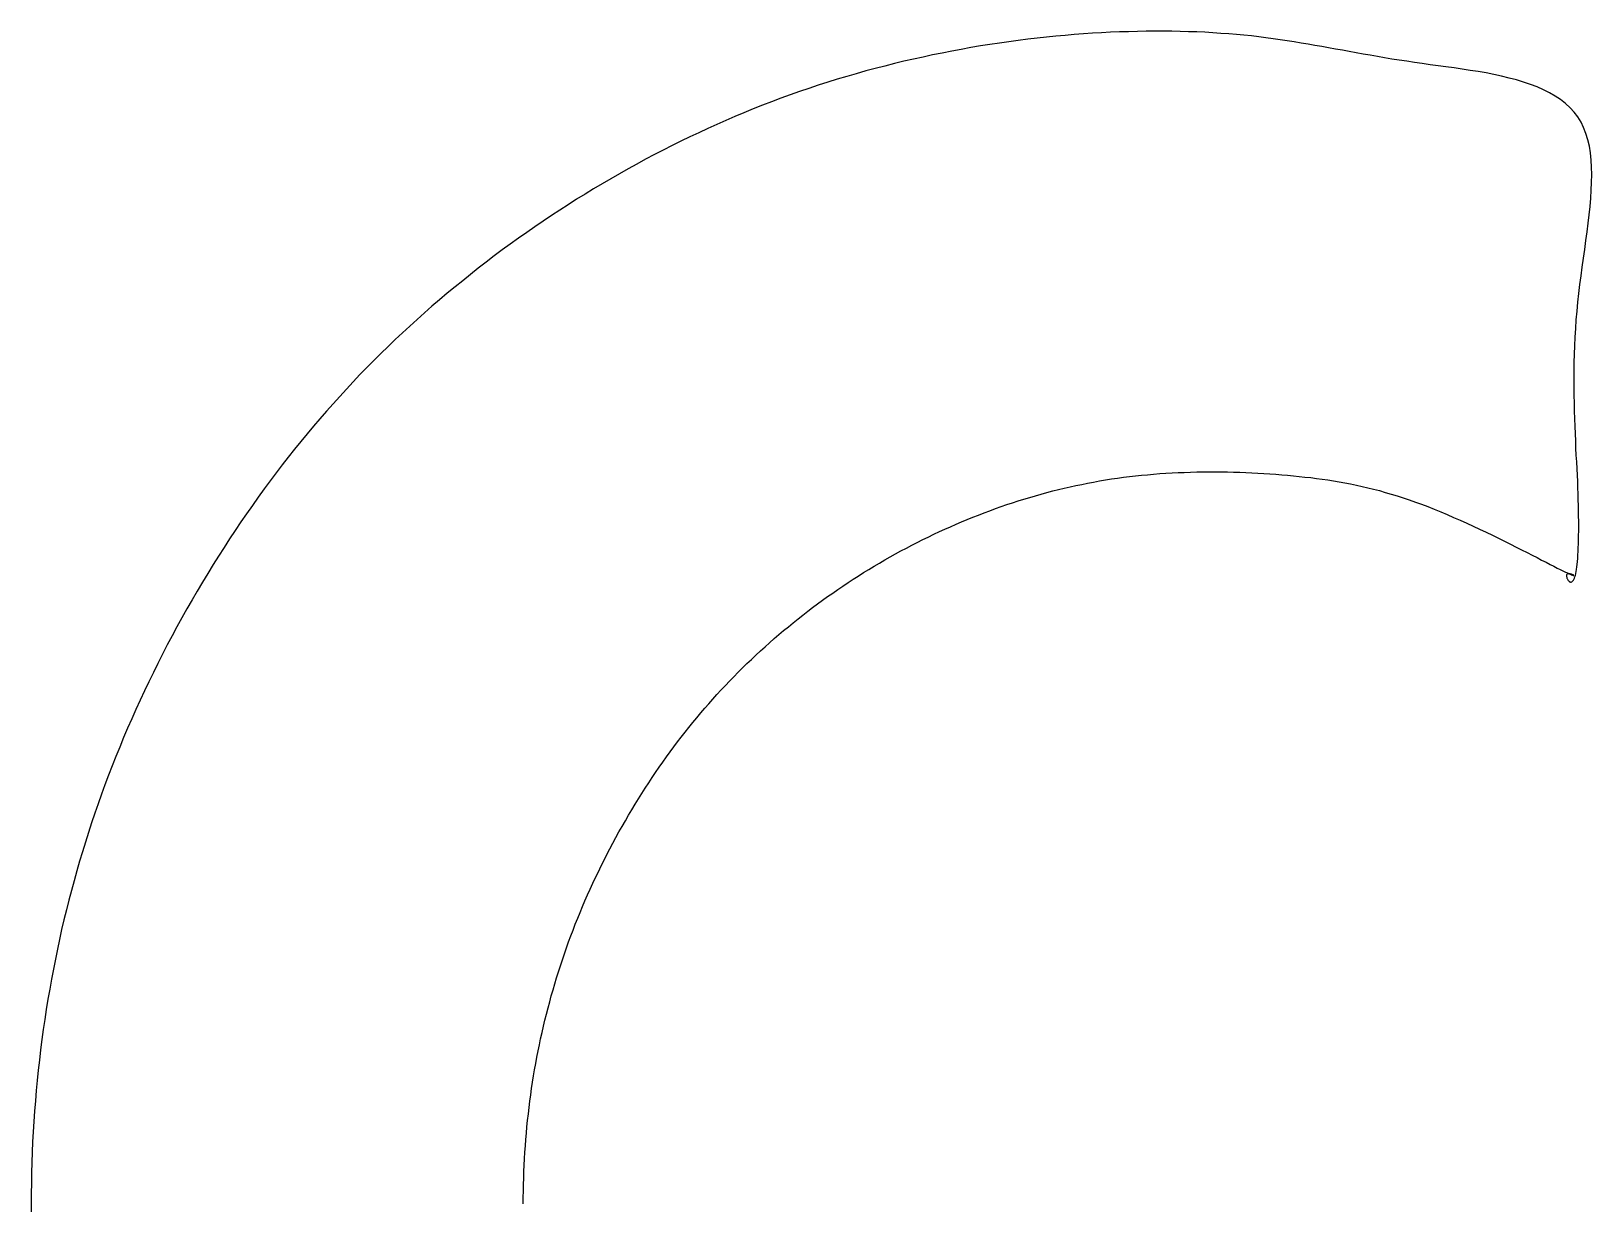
# Model space of a CAD drawing. Extents: x -23 to 863, y -16 to 610.
# Drawn here: x 31.689 to 35.892, y 24.389 to 27.547 of the extents above; entities that cross this region are included whole.
import ezdxf

# ---------------------------------------------------------------- set-up
doc = ezdxf.new("R2010")
doc.units = 0
doc.header["$MEASUREMENT"] = 0
doc.layers.add('99_枠$0$001', color=7, linetype='Continuous')

# ---------------------------------------------------------------- blocks, each defined once
blk = doc.blocks.new('99_枠')
at = {"layer": '99_枠$0$001', "linetype": 'Continuous'}
for p, q in [((11706.9, 9060.7), (11700.8, 9059.9)), ((11713.1, 9061.5), (11706.9, 9060.7)), ((11719.2, 9062.2), (11713.1, 9061.5)), ((11725.3, 9062.9), (11719.2, 9062.2)), ((11731.3, 9063.5), (11725.3, 9062.9)), ((11737.4, 9064), (11731.3, 9063.5)), ((11743.4, 9064.5), (11737.4, 9064)), ((11749.4, 9065), (11743.4, 9064.5)), ((11755.3, 9065.4), (11749.4, 9065)), ((11761.2, 9065.7), (11755.3, 9065.4)), ((11767.1, 9066), (11761.2, 9065.7)), ((11772.9, 9066.3), (11767.1, 9066)), ((11778.7, 9066.4), (11772.9, 9066.3)), ((11784.5, 9066.6), (11778.7, 9066.4)), ((11790.2, 9066.7), (11784.5, 9066.6)), ((11795.8, 9066.7), (11790.2, 9066.7)), ((11801.4, 9066.7), (11795.8, 9066.7)), ((11807, 9066.7), (11801.4, 9066.7)), ((11812.4, 9066.6), (11807, 9066.7)), ((11817.9, 9066.4), (11812.4, 9066.6)), ((11823.2, 9066.2), (11817.9, 9066.4)), ((11828.5, 9066), (11823.2, 9066.2)), ((11833.7, 9065.7), (11828.5, 9066)), ((11838.9, 9065.3), (11833.7, 9065.7)), ((11844, 9065), (11838.9, 9065.3)), ((11849, 9064.5), (11844, 9065)), ((11853.9, 9064.1), (11849, 9064.5)), ((11858.8, 9063.6), (11853.9, 9064.1)), ((11863.6, 9063), (11858.8, 9063.6)), ((11868.3, 9062.4), (11863.6, 9063)), ((11873, 9061.8), (11868.3, 9062.4)), ((11877.6, 9061.2), (11873, 9061.8)), ((11882.2, 9060.5), (11877.6, 9061.2)), ((11886.7, 9059.8), (11882.2, 9060.5)), ((11644.9, 9049.9), (11638.6, 9048.6)), ((11651.1, 9051.3), (11644.9, 9049.9)), ((11657.3, 9052.5), (11651.1, 9051.3)), ((11663.6, 9053.8), (11657.3, 9052.5)), ((11669.8, 9054.9), (11663.6, 9053.8)), ((11676, 9056), (11669.8, 9054.9)), ((11682.2, 9057.1), (11676, 9056)), ((11688.4, 9058.1), (11682.2, 9057.1)), ((11694.6, 9059), (11688.4, 9058.1)), ((11700.8, 9059.9), (11694.6, 9059)), ((11891.3, 9059), (11886.7, 9059.8)), ((11895.7, 9058.3), (11891.3, 9059)), ((11900.2, 9057.5), (11895.7, 9058.3)), ((11904.7, 9056.7), (11900.2, 9057.5)), ((11909.1, 9055.9), (11904.7, 9056.7)), ((11913.6, 9055.1), (11909.1, 9055.9)), ((11918.1, 9054.3), (11913.6, 9055.1)), ((11922.6, 9053.5), (11918.1, 9054.3)), ((11927.1, 9052.7), (11922.6, 9053.5)), ((11931.7, 9051.8), (11927.1, 9052.7)), ((11936.3, 9051), (11931.7, 9051.8)), ((11940.9, 9050.2), (11936.3, 9051)), ((11945.6, 9049.4), (11940.9, 9050.2)), ((11607.5, 9040.8), (11601.3, 9039)), ((11613.7, 9042.4), (11607.5, 9040.8)), ((11619.9, 9044), (11613.7, 9042.4)), ((11626.2, 9045.6), (11619.9, 9044)), ((11632.4, 9047.1), (11626.2, 9045.6)), ((11638.6, 9048.6), (11632.4, 9047.1)), ((11950.3, 9048.6), (11945.6, 9049.4)), ((11955.2, 9047.8), (11950.3, 9048.6)), ((11960.1, 9047.1), (11955.2, 9047.8)), ((11965, 9046.3), (11960.1, 9047.1)), ((11970.1, 9045.6), (11965, 9046.3)), ((11975.2, 9044.9), (11970.1, 9045.6)), ((11980.4, 9044.2), (11975.2, 9044.9)), ((11985.6, 9043.5), (11980.4, 9044.2)), ((11990.9, 9042.8), (11985.6, 9043.5)), ((11996.1, 9042), (11990.9, 9042.8)), ((12001.3, 9041.2), (11996.1, 9042)), ((12006.5, 9040.4), (12001.3, 9041.2)), ((12011.7, 9039.5), (12006.5, 9040.4)), ((11570.5, 9029.5), (11564.4, 9027.4)), ((11576.6, 9031.5), (11570.5, 9029.5)), ((11582.8, 9033.5), (11576.6, 9031.5)), ((11588.9, 9035.4), (11582.8, 9033.5)), ((11595.1, 9037.2), (11588.9, 9035.4)), ((11601.3, 9039), (11595.1, 9037.2)), ((12016.8, 9038.5), (12011.7, 9039.5)), ((12021.8, 9037.4), (12016.8, 9038.5)), ((12026.7, 9036.2), (12021.8, 9037.4)), ((12031.5, 9035), (12026.7, 9036.2)), ((12036.1, 9033.6), (12031.5, 9035)), ((12040.6, 9032.1), (12036.1, 9033.6)), ((12044.9, 9030.4), (12040.6, 9032.1)), ((12049.1, 9028.6), (12044.9, 9030.4)), ((11546.2, 9020.8), (11540.2, 9018.5)), ((11552.3, 9023), (11546.2, 9020.8)), ((11558.3, 9025.2), (11552.3, 9023)), ((11564.4, 9027.4), (11558.3, 9025.2)), ((12053, 9026.6), (12049.1, 9028.6)), ((12056.8, 9024.5), (12053, 9026.6)), ((12060.3, 9022.2), (12056.8, 9024.5)), ((12063.5, 9019.7), (12060.3, 9022.2)), ((12066.5, 9016.9), (12063.5, 9019.7)), ((11522.3, 9011.2), (11516.4, 9008.6)), ((11528.2, 9013.6), (11522.3, 9011.2)), ((11534.2, 9016.1), (11528.2, 9013.6)), ((11540.2, 9018.5), (11534.2, 9016.1)), ((12069.1, 9014), (12066.5, 9016.9)), ((12071.5, 9010.9), (12069.1, 9014)), ((12073.6, 9007.5), (12071.5, 9010.9)), ((11498.7, 9000.6), (11492.9, 8997.9)), ((11504.6, 9003.4), (11498.7, 9000.6)), ((11510.5, 9006), (11504.6, 9003.4)), ((11516.4, 9008.6), (11510.5, 9006)), ((12075.3, 9003.9), (12073.6, 9007.5)), ((12076.8, 9000), (12075.3, 9003.9)), ((12078, 8996), (12076.8, 9000)), ((11475.5, 8989.3), (11469.8, 8986.3)), ((11481.3, 8992.2), (11475.5, 8989.3)), ((11487.1, 8995.1), (11481.3, 8992.2)), ((11492.9, 8997.9), (11487.1, 8995.1)), ((12079, 8991.8), (12078, 8996)), ((12079.7, 8987.4), (12079, 8991.8)), ((11458.3, 8980.2), (11452.7, 8977)), ((11464, 8983.3), (11458.3, 8980.2)), ((11469.8, 8986.3), (11464, 8983.3)), ((12080.2, 8982.8), (12079.7, 8987.4)), ((12080.5, 8978.1), (12080.2, 8982.8)), ((11441.4, 8970.6), (11435.8, 8967.3)), ((11447, 8973.9), (11441.4, 8970.6)), ((11452.7, 8977), (11447, 8973.9)), ((12080.6, 8973.3), (12080.5, 8978.1)), ((12080.5, 8968.2), (12080.6, 8973.3)), ((11424.7, 8960.6), (11419.1, 8957.2)), ((11430.2, 8964), (11424.7, 8960.6)), ((11435.8, 8967.3), (11430.2, 8964)), ((12080, 8957.9), (12080.3, 8963.1)), ((12080.3, 8963.1), (12080.5, 8968.2)), ((11408.2, 8950.2), (11402.7, 8946.6)), ((11413.6, 8953.7), (11408.2, 8950.2)), ((11419.1, 8957.2), (11413.6, 8953.7)), ((12078.9, 8947.1), (12079.5, 8952.5)), ((12079.5, 8952.5), (12080, 8957.9)), ((11391.9, 8939.3), (11386.6, 8935.6)), ((11397.3, 8943), (11391.9, 8939.3)), ((11402.7, 8946.6), (11397.3, 8943)), ((12077.6, 8936), (12078.3, 8941.6)), ((12078.3, 8941.6), (12078.9, 8947.1)), ((11375.9, 8928), (11370.7, 8924.2)), ((11381.2, 8931.8), (11375.9, 8928)), ((11386.6, 8935.6), (11381.2, 8931.8)), ((12076, 8924.6), (12076.8, 8930.3)), ((12076.8, 8930.3), (12077.6, 8936)), ((11365.5, 8920.3), (11360.3, 8916.3)), ((11370.7, 8924.2), (11365.5, 8920.3)), ((12074.4, 8913.1), (12075.2, 8918.9)), ((12075.2, 8918.9), (12076, 8924.6)), ((11350, 8908.3), (11344.9, 8904.2)), ((11355.1, 8912.3), (11350, 8908.3)), ((11360.3, 8916.3), (11355.1, 8912.3)), ((12073.6, 8907.4), (12074.4, 8913.1)), ((11339.9, 8900.1), (11334.8, 8896)), ((11344.9, 8904.2), (11339.9, 8900.1)), ((12072.2, 8895.8), (12072.9, 8901.6)), ((12072.9, 8901.6), (12073.6, 8907.4)), ((11324.9, 8887.5), (11320.1, 8883.3)), ((11329.9, 8891.8), (11324.9, 8887.5)), ((11334.8, 8896), (11329.9, 8891.8)), ((12071, 8884.3), (12071.5, 8890.1)), ((12071.5, 8890.1), (12072.2, 8895.8)), ((11315.2, 8878.9), (11310.4, 8874.6)), ((11320.1, 8883.3), (11315.2, 8878.9)), ((12070.1, 8873), (12070.5, 8878.6)), ((12070.5, 8878.6), (12071, 8884.3)), ((11305.7, 8870.2), (11300.9, 8865.8)), ((11310.4, 8874.6), (11305.7, 8870.2)), ((12069.5, 8861.8), (12069.8, 8867.4)), ((12069.8, 8867.4), (12070.1, 8873)), ((11291.6, 8856.8), (11287.1, 8852.2)), ((11296.3, 8861.3), (11291.6, 8856.8)), ((11300.9, 8865.8), (11296.3, 8861.3)), ((12069.3, 8856.3), (12069.5, 8861.8)), ((11282.5, 8847.6), (11278, 8843)), ((11287.1, 8852.2), (11282.5, 8847.6)), ((12069.1, 8845.4), (12069.2, 8850.8)), ((12069.2, 8850.8), (12069.3, 8856.3)), ((11273.6, 8838.3), (11269.2, 8833.6)), ((11278, 8843), (11273.6, 8838.3)), ((12069.1, 8840.1), (12069.1, 8845.4)), ((12069.1, 8834.8), (12069.1, 8840.1)), ((11264.8, 8828.8), (11260.5, 8824)), ((11269.2, 8833.6), (11264.8, 8828.8)), ((12069.2, 8829.6), (12069.1, 8834.8)), ((12069.3, 8824.4), (12069.2, 8829.6)), ((11256.2, 8819.2), (11251.9, 8814.3)), ((11260.5, 8824), (11256.2, 8819.2)), ((12069.4, 8819.3), (12069.3, 8824.4)), ((12069.5, 8814.3), (12069.4, 8819.3)), ((11247.7, 8809.4), (11243.6, 8804.4)), ((11251.9, 8814.3), (11247.7, 8809.4)), ((12069.7, 8809.4), (12069.5, 8814.3)), ((12069.9, 8804.5), (12069.7, 8809.4)), ((11239.4, 8799.4), (11235.3, 8794.4)), ((11243.6, 8804.4), (11239.4, 8799.4)), ((12070.1, 8799.8), (12069.9, 8804.5)), ((12070.3, 8795.1), (12070.1, 8799.8)), ((11231.3, 8789.3), (11227.3, 8784.2)), ((11235.3, 8794.4), (11231.3, 8789.3)), ((12070.5, 8790.6), (12070.3, 8795.1)), ((12070.8, 8786.1), (12070.5, 8790.6)), ((12071, 8781.7), (12070.8, 8786.1)), ((11223.3, 8779), (11219.4, 8773.8)), ((11227.3, 8784.2), (11223.3, 8779)), ((11767.6, 8775), (11771.5, 8775.5)), ((11771.5, 8775.5), (11775.4, 8776.1)), ((11775.4, 8776.1), (11779.3, 8776.6)), ((11779.3, 8776.6), (11783.2, 8777)), ((11783.2, 8777), (11787.2, 8777.4)), ((11787.2, 8777.4), (11791.1, 8777.8)), ((11791.1, 8777.8), (11795.1, 8778.2)), ((11795.1, 8778.2), (11799.1, 8778.5)), ((11799.1, 8778.5), (11803.1, 8778.7)), ((11803.1, 8778.7), (11807.1, 8779)), ((11807.1, 8779), (11811.1, 8779.2)), ((11811.1, 8779.2), (11815.1, 8779.3)), ((11815.1, 8779.3), (11819.1, 8779.5)), ((11819.1, 8779.5), (11823.2, 8779.6)), ((11823.2, 8779.6), (11827.2, 8779.6)), ((11827.2, 8779.6), (11831.2, 8779.7)), ((11831.2, 8779.7), (11835.2, 8779.7)), ((11835.2, 8779.7), (11839.2, 8779.6)), ((11839.2, 8779.6), (11843.2, 8779.6)), ((11843.2, 8779.6), (11847.2, 8779.5)), ((11847.2, 8779.5), (11851.2, 8779.4)), ((11851.2, 8779.4), (11855.2, 8779.2)), ((11855.2, 8779.2), (11859.1, 8779)), ((11859.1, 8779), (11863, 8778.8)), ((11863, 8778.8), (11867, 8778.6)), ((11867, 8778.6), (11870.9, 8778.4)), ((11870.9, 8778.4), (11874.7, 8778.1)), ((11874.7, 8778.1), (11878.6, 8777.8)), ((11878.6, 8777.8), (11882.4, 8777.4)), ((11882.4, 8777.4), (11886.2, 8777.1)), ((11886.2, 8777.1), (11890, 8776.7)), ((11890, 8776.7), (11893.7, 8776.3)), ((11893.7, 8776.3), (11897.5, 8775.9)), ((11897.5, 8775.9), (11901.2, 8775.4)), ((11901.2, 8775.4), (11904.9, 8774.9)), ((12071.2, 8777.4), (12071, 8781.7)), ((12071.4, 8773.3), (12071.2, 8777.4)), ((11215.5, 8768.5), (11211.7, 8763.2)), ((11219.4, 8773.8), (11215.5, 8768.5)), ((11718.1, 8764.1), (11721.8, 8765.2)), ((11721.8, 8765.2), (11725.6, 8766.2)), ((11725.6, 8766.2), (11729.4, 8767.2)), ((11729.4, 8767.2), (11733.1, 8768.1)), ((11733.1, 8768.1), (11736.9, 8769)), ((11736.9, 8769), (11740.7, 8769.9)), ((11740.7, 8769.9), (11744.5, 8770.7)), ((11744.5, 8770.7), (11748.3, 8771.5)), ((11748.3, 8771.5), (11752.1, 8772.3)), ((11752.1, 8772.3), (11756, 8773)), ((11756, 8773), (11759.8, 8773.7)), ((11759.8, 8773.7), (11763.7, 8774.4)), ((11763.7, 8774.4), (11767.6, 8775)), ((11904.9, 8774.9), (11908.6, 8774.4)), ((11908.6, 8774.4), (11912.3, 8773.8)), ((11912.3, 8773.8), (11916, 8773.2)), ((11916, 8773.2), (11919.7, 8772.5)), ((11919.7, 8772.5), (11923.4, 8771.8)), ((11923.4, 8771.8), (11927.2, 8771)), ((11927.2, 8771), (11930.9, 8770.2)), ((11930.9, 8770.2), (11934.6, 8769.3)), ((11934.6, 8769.3), (11938.4, 8768.4)), ((11938.4, 8768.4), (11942.2, 8767.4)), ((11942.2, 8767.4), (11946, 8766.3)), ((11946, 8766.3), (11949.9, 8765.2)), ((11949.9, 8765.2), (11953.8, 8764)), ((12071.5, 8769.2), (12071.4, 8773.3)), ((12071.7, 8765.3), (12071.5, 8769.2)), ((12071.8, 8761.5), (12071.7, 8765.3)), ((11207.9, 8757.8), (11204.1, 8752.4)), ((11211.7, 8763.2), (11207.9, 8757.8)), ((11688.4, 8754.3), (11692.1, 8755.7)), ((11692.1, 8755.7), (11695.8, 8757)), ((11695.8, 8757), (11699.5, 8758.3)), ((11699.5, 8758.3), (11703.2, 8759.5)), ((11703.2, 8759.5), (11706.9, 8760.7)), ((11706.9, 8760.7), (11710.6, 8761.9)), ((11710.6, 8761.9), (11714.4, 8763)), ((11714.4, 8763), (11718.1, 8764.1)), ((11953.8, 8764), (11957.7, 8762.7)), ((11957.7, 8762.7), (11961.7, 8761.4)), ((11961.7, 8761.4), (11965.7, 8760)), ((11965.7, 8760), (11969.7, 8758.5)), ((11969.7, 8758.5), (11973.8, 8757)), ((11973.8, 8757), (11978, 8755.3)), ((11978, 8755.3), (11982.2, 8753.6)), ((12071.9, 8757.8), (12071.8, 8761.5)), ((12072, 8754.3), (12071.9, 8757.8)), ((11200.4, 8747), (11196.7, 8741.5)), ((11204.1, 8752.4), (11200.4, 8747)), ((11662.7, 8743.9), (11666.4, 8745.5)), ((11666.4, 8745.5), (11670, 8747.1)), ((11670, 8747.1), (11673.7, 8748.6)), ((11673.7, 8748.6), (11677.3, 8750.1)), ((11677.3, 8750.1), (11681, 8751.5)), ((11681, 8751.5), (11684.7, 8753)), ((11684.7, 8753), (11688.4, 8754.3)), ((11982.2, 8753.6), (11986.4, 8751.8)), ((11986.4, 8751.8), (11990.6, 8750)), ((11990.6, 8750), (11994.9, 8748.1)), ((11994.9, 8748.1), (11999.1, 8746.2)), ((11999.1, 8746.2), (12003.4, 8744.3)), ((12072, 8750.8), (12072, 8754.3)), ((12072.1, 8747.5), (12072, 8750.8)), ((12072.1, 8744.3), (12072.1, 8747.5)), ((11193, 8736), (11189.4, 8730.4)), ((11196.7, 8741.5), (11193, 8736)), ((11641.1, 8733.7), (11644.7, 8735.5)), ((11644.7, 8735.5), (11648.3, 8737.2)), ((11648.3, 8737.2), (11651.9, 8739)), ((11651.9, 8739), (11655.5, 8740.7)), ((11655.5, 8740.7), (11659.1, 8742.3)), ((11659.1, 8742.3), (11662.7, 8743.9)), ((12003.4, 8744.3), (12007.5, 8742.3)), ((12007.5, 8742.3), (12011.7, 8740.4)), ((12011.7, 8740.4), (12015.8, 8738.4)), ((12015.8, 8738.4), (12019.8, 8736.4)), ((12019.8, 8736.4), (12023.7, 8734.5)), ((12071.9, 8732.8), (12072, 8735.4)), ((12072, 8738.3), (12072.1, 8741.2)), ((12072, 8735.4), (12072, 8738.3)), ((12072.1, 8741.2), (12072.1, 8744.3)), ((11185.8, 8724.8), (11182.3, 8719.2)), ((11189.4, 8730.4), (11185.8, 8724.8)), ((11623.4, 8724.2), (11626.9, 8726.2)), ((11626.9, 8726.2), (11630.5, 8728.1)), ((11630.5, 8728.1), (11634, 8730)), ((11634, 8730), (11637.5, 8731.9)), ((11637.5, 8731.9), (11641.1, 8733.7)), ((12023.7, 8734.5), (12027.6, 8732.6)), ((12027.6, 8732.6), (12031.3, 8730.7)), ((12031.3, 8730.7), (12034.9, 8728.9)), ((12034.9, 8728.9), (12038.4, 8727.1)), ((12038.4, 8727.1), (12041.7, 8725.4)), ((12041.7, 8725.4), (12044.9, 8723.8)), ((12071.4, 8723.3), (12071.6, 8725.5)), ((12071.6, 8725.5), (12071.7, 8727.8)), ((12071.7, 8727.8), (12071.8, 8730.2)), ((12071.8, 8730.2), (12071.9, 8732.8)), ((11182.3, 8719.2), (11178.8, 8713.5)), ((11606.1, 8714), (11609.6, 8716.1)), ((11609.6, 8716.1), (11613, 8718.2)), ((11613, 8718.2), (11616.5, 8720.2)), ((11616.5, 8720.2), (11619.9, 8722.3)), ((11619.9, 8722.3), (11623.4, 8724.2)), ((12044.9, 8723.8), (12047.9, 8722.2)), ((12047.9, 8722.2), (12050.8, 8720.8)), ((12050.8, 8720.8), (12053.4, 8719.4)), ((12053.4, 8719.4), (12055.9, 8718.2)), ((12055.9, 8718.2), (12058.1, 8717)), ((12058.1, 8717), (12060.1, 8716)), ((12060.1, 8716), (12061.8, 8715.2)), ((12061.8, 8715.2), (12063.4, 8714.4)), ((12063.4, 8714.4), (12064.7, 8713.8)), ((12070.1, 8713.4), (12070.4, 8714.7)), ((12070.4, 8714.7), (12070.6, 8716.1)), ((12070.6, 8716.1), (12070.9, 8717.7)), ((12070.9, 8717.7), (12071.1, 8719.4)), ((12071.1, 8719.4), (12071.3, 8721.3)), ((12071.3, 8721.3), (12071.4, 8723.3)), ((11175.3, 8707.8), (11171.9, 8702)), ((11178.8, 8713.5), (11175.3, 8707.8)), ((11589.3, 8703), (11592.6, 8705.2)), ((11592.6, 8705.2), (11596, 8707.5)), ((11596, 8707.5), (11599.3, 8709.7)), ((11599.3, 8709.7), (11602.7, 8711.8)), ((11602.7, 8711.8), (11606.1, 8714)), ((12064.2, 8712.5), (12064.1, 8712.1)), ((12064.1, 8712.1), (12064.1, 8711.8)), ((12064.1, 8711.8), (12064.2, 8711.4)), ((12064.3, 8712.8), (12064.2, 8712.5)), ((12064.2, 8711.4), (12064.3, 8711)), ((12064.5, 8713), (12064.3, 8712.8)), ((12064.3, 8711), (12064.4, 8710.5)), ((12064.4, 8710.5), (12064.6, 8710.1)), ((12064.7, 8713.2), (12064.5, 8713)), ((12064.6, 8710.1), (12064.8, 8709.7)), ((12064.7, 8713.8), (12065.8, 8713.3)), ((12065, 8713.3), (12064.7, 8713.2)), ((12064.8, 8709.7), (12065, 8709.3)), ((12065.3, 8713.4), (12065, 8713.3)), ((12065, 8709.3), (12065.2, 8708.9)), ((12065.2, 8708.9), (12065.5, 8708.6)), ((12065.7, 8713.3), (12065.3, 8713.4)), ((12065.5, 8708.6), (12065.8, 8708.4)), ((12066.1, 8713.3), (12065.7, 8713.3)), ((12065.8, 8713.3), (12066.7, 8712.9)), ((12065.8, 8708.4), (12066.1, 8708.1)), ((12066.5, 8713.2), (12066.1, 8713.3)), ((12066.1, 8708.1), (12066.5, 8708)), ((12067, 8713.1), (12066.5, 8713.2)), ((12066.5, 8708), (12066.8, 8707.9)), ((12066.7, 8712.9), (12067.4, 8712.6)), ((12066.8, 8707.9), (12067.2, 8707.9)), ((12067.4, 8712.9), (12067, 8713.1)), ((12067.2, 8707.9), (12067.5, 8708)), ((12067.8, 8712.8), (12067.4, 8712.9)), ((12067.4, 8712.6), (12068, 8712.4)), ((12067.5, 8708), (12067.9, 8708.2)), ((12068.1, 8712.6), (12067.8, 8712.8)), ((12067.9, 8708.2), (12068.2, 8708.6)), ((12068, 8712.4), (12068.4, 8712.2)), ((12068.4, 8712.5), (12068.1, 8712.6)), ((12068.2, 8708.6), (12068.6, 8709)), ((12068.6, 8712.4), (12068.4, 8712.5)), ((12068.4, 8712.2), (12068.7, 8712.2)), ((12068.8, 8712.3), (12068.6, 8712.4)), ((12068.6, 8709), (12068.9, 8709.6)), ((12068.7, 8712.2), (12068.8, 8712.1)), ((12068.9, 8712.2), (12068.8, 8712.3)), ((12068.8, 8712.1), (12068.9, 8712.2)), ((12068.9, 8709.6), (12069.3, 8710.3)), ((12069.3, 8710.3), (12069.6, 8711.2)), ((12069.6, 8711.2), (12069.9, 8712.2)), ((12069.9, 8712.2), (12070.1, 8713.4)), ((11168.6, 8696.2), (11165.2, 8690.4)), ((11171.9, 8702), (11168.6, 8696.2)), ((11576.2, 8693.6), (11579.4, 8696)), ((11579.4, 8696), (11582.7, 8698.4)), ((11582.7, 8698.4), (11586, 8700.7)), ((11586, 8700.7), (11589.3, 8703)), ((11162, 8684.6), (11158.7, 8678.7)), ((11165.2, 8690.4), (11162, 8684.6)), ((11560.2, 8681.3), (11563.4, 8683.8)), ((11563.4, 8683.8), (11566.5, 8686.3)), ((11566.5, 8686.3), (11569.7, 8688.8)), ((11569.7, 8688.8), (11572.9, 8691.2)), ((11572.9, 8691.2), (11576.2, 8693.6)), ((11158.7, 8678.7), (11155.6, 8672.8)), ((11547.9, 8671), (11550.9, 8673.6)), ((11550.9, 8673.6), (11554, 8676.2)), ((11554, 8676.2), (11557.1, 8678.8)), ((11557.1, 8678.8), (11560.2, 8681.3)), ((11152.4, 8666.9), (11149.4, 8660.9)), ((11155.6, 8672.8), (11152.4, 8666.9)), ((11538.9, 8663), (11541.9, 8665.7)), ((11541.9, 8665.7), (11544.9, 8668.3)), ((11544.9, 8668.3), (11547.9, 8671)), ((11146.3, 8654.9), (11143.4, 8649)), ((11149.4, 8660.9), (11146.3, 8654.9)), ((11527.3, 8651.9), (11530.1, 8654.7)), ((11530.1, 8654.7), (11533, 8657.5)), ((11533, 8657.5), (11535.9, 8660.2)), ((11535.9, 8660.2), (11538.9, 8663)), ((11143.4, 8649), (11140.4, 8642.9)), ((11516.1, 8640.5), (11518.8, 8643.4)), ((11518.8, 8643.4), (11521.6, 8646.2)), ((11521.6, 8646.2), (11524.4, 8649.1)), ((11524.4, 8649.1), (11527.3, 8651.9)), ((11137.6, 8636.9), (11134.7, 8630.9)), ((11140.4, 8642.9), (11137.6, 8636.9)), ((11507.9, 8631.6), (11510.6, 8634.6)), ((11510.6, 8634.6), (11513.3, 8637.6)), ((11513.3, 8637.6), (11516.1, 8640.5)), ((11132, 8624.8), (11129.3, 8618.7)), ((11134.7, 8630.9), (11132, 8624.8)), ((11500, 8622.6), (11502.6, 8625.6)), ((11502.6, 8625.6), (11505.3, 8628.6)), ((11505.3, 8628.6), (11507.9, 8631.6)), ((11126.6, 8612.6), (11124, 8606.5)), ((11129.3, 8618.7), (11126.6, 8612.6)), ((11489.8, 8610.1), (11492.3, 8613.2)), ((11492.3, 8613.2), (11494.9, 8616.4)), ((11494.9, 8616.4), (11497.4, 8619.5)), ((11497.4, 8619.5), (11500, 8622.6)), ((11124, 8606.5), (11121.5, 8600.4)), ((11482.4, 8600.5), (11484.9, 8603.7)), ((11484.9, 8603.7), (11487.3, 8606.9)), ((11487.3, 8606.9), (11489.8, 8610.1)), ((11119, 8594.3), (11116.5, 8588.1)), ((11121.5, 8600.4), (11119, 8594.3)), ((11475.3, 8590.6), (11477.6, 8593.9)), ((11477.6, 8593.9), (11480, 8597.2)), ((11480, 8597.2), (11482.4, 8600.5)), ((11116.5, 8588.1), (11114.2, 8582)), ((11468.3, 8580.5), (11470.6, 8583.9)), ((11470.6, 8583.9), (11472.9, 8587.2)), ((11472.9, 8587.2), (11475.3, 8590.6)), ((11111.8, 8575.8), (11109.6, 8569.6)), ((11114.2, 8582), (11111.8, 8575.8)), ((11461.6, 8570.1), (11463.8, 8573.6)), ((11463.8, 8573.6), (11466.1, 8577)), ((11466.1, 8577), (11468.3, 8580.5)), ((11107.4, 8563.4), (11105.2, 8557.2)), ((11109.6, 8569.6), (11107.4, 8563.4)), ((11455.1, 8559.5), (11457.2, 8563.1)), ((11457.2, 8563.1), (11459.4, 8566.6)), ((11459.4, 8566.6), (11461.6, 8570.1)), ((11105.2, 8557.2), (11103.1, 8551)), ((11448.8, 8548.7), (11450.9, 8552.3)), ((11450.9, 8552.3), (11452.9, 8555.9)), ((11452.9, 8555.9), (11455.1, 8559.5)), ((11101.1, 8544.8), (11099.1, 8538.5)), ((11103.1, 8551), (11101.1, 8544.8)), ((11442.8, 8537.7), (11444.7, 8541.4)), ((11444.7, 8541.4), (11446.7, 8545.1)), ((11446.7, 8545.1), (11448.8, 8548.7)), ((11097.1, 8532.2), (11095.3, 8526)), ((11099.1, 8538.5), (11097.1, 8532.2)), ((11438.9, 8530.3), (11440.8, 8534.1)), ((11440.8, 8534.1), (11442.8, 8537.7)), ((11095.3, 8526), (11093.4, 8519.7)), ((11433.3, 8519.1), (11435.1, 8522.9)), ((11435.1, 8522.9), (11437, 8526.6)), ((11437, 8526.6), (11438.9, 8530.3)), ((11091.7, 8513.3), (11090, 8507)), ((11093.4, 8519.7), (11091.7, 8513.3)), ((11428, 8507.8), (11429.7, 8511.6)), ((11429.7, 8511.6), (11431.5, 8515.4)), ((11431.5, 8515.4), (11433.3, 8519.1)), ((11090, 8507), (11088.3, 8500.6)), ((11424.6, 8500.2), (11426.3, 8504)), ((11426.3, 8504), (11428, 8507.8)), ((11086.7, 8494.3), (11085.1, 8487.9)), ((11088.3, 8500.6), (11086.7, 8494.3)), ((11419.9, 8488.8), (11421.4, 8492.6)), ((11421.4, 8492.6), (11423, 8496.4)), ((11423, 8496.4), (11424.6, 8500.2)), ((11083.6, 8481.5), (11082.2, 8475)), ((11085.1, 8487.9), (11083.6, 8481.5)), ((11415.4, 8477.3), (11416.8, 8481.1)), ((11416.8, 8481.1), (11418.3, 8485)), ((11418.3, 8485), (11419.9, 8488.8)), ((11082.2, 8475), (11080.8, 8468.6)), ((11412.5, 8469.6), (11413.9, 8473.4)), ((11413.9, 8473.4), (11415.4, 8477.3)), ((11079.5, 8462.1), (11078.2, 8455.6)), ((11080.8, 8468.6), (11079.5, 8462.1)), ((11408.6, 8457.9), (11409.9, 8461.8)), ((11409.9, 8461.8), (11411.2, 8465.7)), ((11411.2, 8465.7), (11412.5, 8469.6)), ((11078.2, 8455.6), (11077, 8449.1)), ((11404.9, 8446.2), (11406.1, 8450.1)), ((11406.1, 8450.1), (11407.3, 8454)), ((11407.3, 8454), (11408.6, 8457.9)), ((11075.8, 8442.6), (11074.7, 8436.1)), ((11077, 8449.1), (11075.8, 8442.6)), ((11402.6, 8438.3), (11403.8, 8442.3)), ((11403.8, 8442.3), (11404.9, 8446.2)), ((11073.6, 8429.5), (11072.6, 8422.9)), ((11074.7, 8436.1), (11073.6, 8429.5)), ((11399.5, 8426.4), (11400.5, 8430.4)), ((11400.5, 8430.4), (11401.6, 8434.4)), ((11401.6, 8434.4), (11402.6, 8438.3)), ((11072.6, 8422.9), (11071.6, 8416.4)), ((11397.5, 8418.5), (11398.5, 8422.4)), ((11398.5, 8422.4), (11399.5, 8426.4)), ((11070.7, 8409.8), (11069.9, 8403.1)), ((11071.6, 8416.4), (11070.7, 8409.8)), ((11394.9, 8406.4), (11395.7, 8410.4)), ((11395.7, 8410.4), (11396.6, 8414.4)), ((11396.6, 8414.4), (11397.5, 8418.5)), ((11069.9, 8403.1), (11069.1, 8396.5)), ((11393.3, 8398.3), (11394.1, 8402.4)), ((11394.1, 8402.4), (11394.9, 8406.4)), ((11068.4, 8389.9), (11067.7, 8383.2)), ((11069.1, 8396.5), (11068.4, 8389.9)), ((11391.1, 8386.1), (11391.8, 8390.2)), ((11391.8, 8390.2), (11392.5, 8394.2)), ((11392.5, 8394.2), (11393.3, 8398.3)), ((11067.7, 8383.2), (11067.1, 8376.6)), ((11389.8, 8377.9), (11390.5, 8382)), ((11390.5, 8382), (11391.1, 8386.1)), ((11066.5, 8369.9), (11066, 8363.2)), ((11067.1, 8376.6), (11066.5, 8369.9)), ((11388.2, 8365.5), (11388.7, 8369.6)), ((11388.7, 8369.6), (11389.3, 8373.8)), ((11389.3, 8373.8), (11389.8, 8377.9)), ((11066, 8363.2), (11065.5, 8356.5)), ((11387.2, 8357.2), (11387.7, 8361.4)), ((11387.7, 8361.4), (11388.2, 8365.5)), ((11065.1, 8349.8), (11064.7, 8343.1)), ((11065.5, 8356.5), (11065.1, 8349.8)), ((11386.1, 8344.7), (11386.4, 8348.9)), ((11386.4, 8348.9), (11386.8, 8353)), ((11386.8, 8353), (11387.2, 8357.2)), ((11064.7, 8343.1), (11064.4, 8336.4)), ((11385.5, 8336.4), (11385.8, 8340.5)), ((11385.8, 8340.5), (11386.1, 8344.7)), ((11064.2, 8329.7), (11064, 8323)), ((11064.4, 8336.4), (11064.2, 8329.7)), ((11384.8, 8323.8), (11385, 8328)), ((11385, 8328), (11385.2, 8332.2)), ((11385.2, 8332.2), (11385.5, 8336.4)), ((11064, 8323), (11063.9, 8316.3)), ((11384.6, 8315.4), (11384.7, 8319.6)), ((11384.7, 8319.6), (11384.8, 8323.8)), ((11063.9, 8316.3), (11063.8, 8309.6)), ((11063.8, 8309.6), (11063.8, 8302.8)), ((11384.4, 8307), (11384.5, 8311.2)), ((11384.5, 8311.2), (11384.6, 8315.4)), ((11063.8, 8302.8), (11063.8, 8296.1)), ((11384.4, 8302.8), (11384.4, 8307))]:
    blk.add_line(p, q, dxfattribs=at)

msp = doc.modelspace()

# ---------------------------------------------------------------- block references
at = {"xscale": 0.004133776844070962, "yscale": 0.004133776844070964, "zscale": 0.004133776844070964}
msp.add_blockref('99_枠', (-14.0466, -9.9329), dxfattribs=at)

doc.saveas('drawing.dxf')
